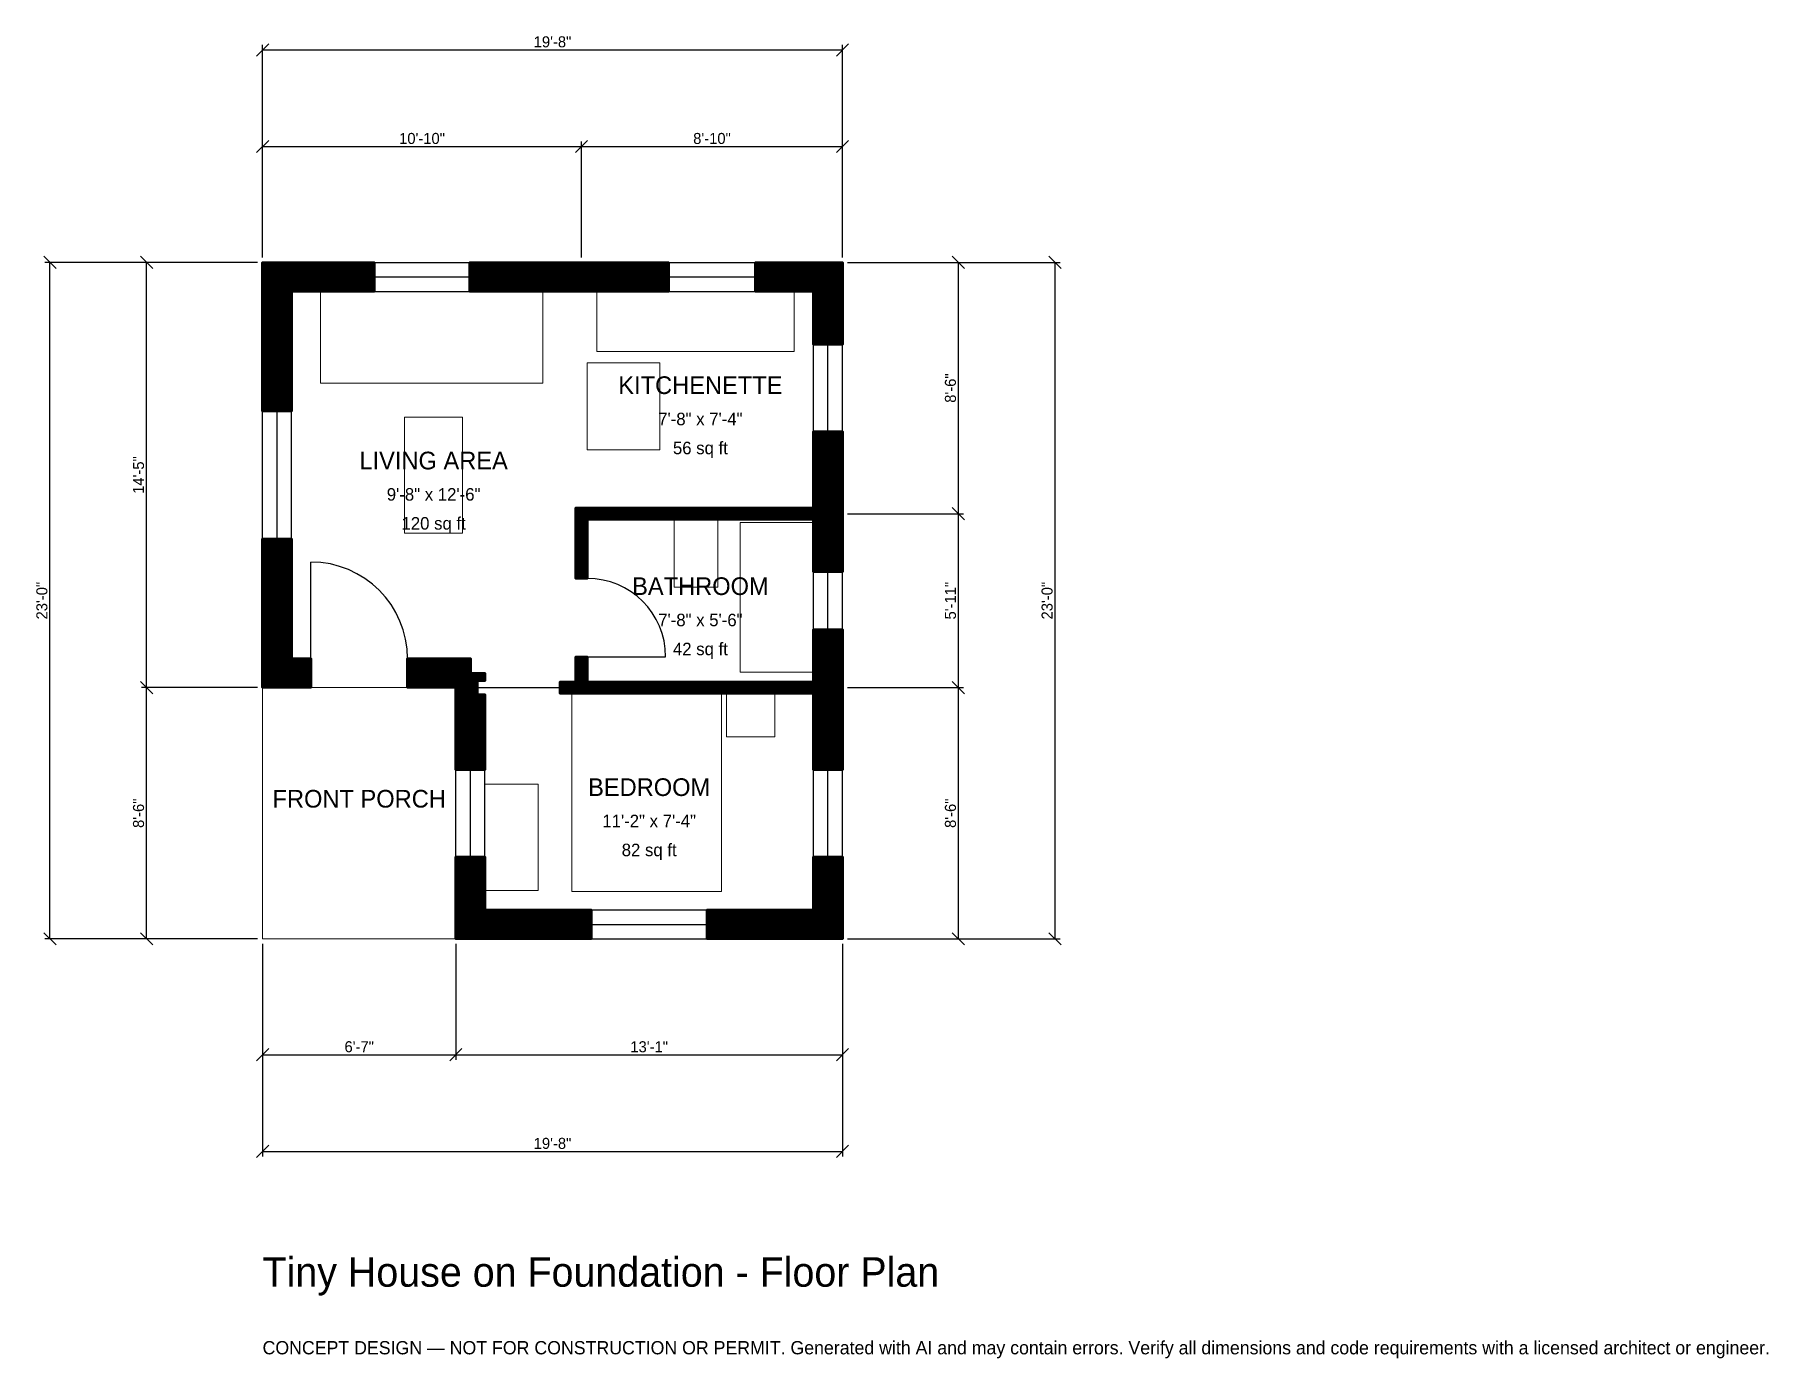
# Model space of a CAD drawing. Header units: inches. Extents: x -93 to 613, y -171 to 368.
import ezdxf
from ezdxf.enums import TextEntityAlignment as Align

# ---------------------------------------------------------------- set-up
doc = ezdxf.new("R2010")
doc.units = ezdxf.units.IN
doc.header["$MEASUREMENT"] = 0
doc.linetypes.add('DASHED', pattern=[0.6, 0.5, -0.1])
for name, color, linetype, lineweight in [('A-ANNO-DIMS', 1, 'Continuous', 13), ('A-ANNO-TEXT', 7, 'Continuous', 18), ('A-AREA-IDEN', 7, 'Continuous', 18), ('A-DOOR', 2, 'Continuous', 25), ('A-FLOR-FIXT', 9, 'Continuous', 13), ('A-FURN', 9, 'Continuous', 13), ('A-GLAZ', 4, 'Continuous', 25), ('A-SITE-PAVE', 8, 'Continuous', 13), ('A-WALL', 7, 'Continuous', 50), ('A-WALL-PATT', 8, 'Continuous', 13)]:
    doc.layers.add(name, color=color, linetype=linetype, lineweight=lineweight)
doc.dimstyles.new('PLAN', dxfattribs={"dimtxt": 4.5, "dimasz": 3, "dimexe": 2, "dimexo": 2, "dimgap": 1, "dimtad": 1, "dimdec": 0, "dimlunit": 4, "dimtsz": 2.5, "dimcen": 2.5, "dimclrd": 1, "dimclre": 1, "dimazin": 3, "dimtfac": 1, "dimtmove": 0, "dimatfit": 3})

msp = doc.modelspace()

# ---------------------------------------------------------------- hatches: boundary and pattern name
at = {"layer": 'A-WALL-PATT'}
h = msp.add_hatch(dxfattribs=at)
h.set_pattern_fill('ANSI31', color=8, scale=0.8)
h.paths.add_polyline_path([(224.4094, 0), (224.4094, 0), (181.1024, 0), (181.1024, 11.811), (224.4094, 11.811), (224.4094, 33.4646), (236.2205, 33.4646), (236.2205, 11.811), (236.2205, 11.811), (236.2205, 0), (236.2205, 0), (236.2205, 0), (224.4094, 0)])
h.paths.add_polyline_path([(90.5512, 0), (90.5512, 0), (78.7402, 0), (78.7402, 0), (78.7401, 0), (78.7401, 11.811), (78.7402, 11.811), (78.7402, 33.4646), (90.5512, 33.4646), (90.5512, 11.811), (133.8583, 11.811), (133.8583, 0), (90.5512, 0)])
h.paths.add_polyline_path([(78.7402, 100), (78.7401, 100), (78.7401, 102.3622), (76.378, 102.3622), (76.378, 102.3622), (59.0551, 102.3622), (59.0551, 114.1732), (84.6457, 114.1732), (84.6457, 108.2677), (90.5512, 108.2677), (90.5512, 105.1181), (87.4016, 105.1181), (87.4016, 99.6063), (90.5512, 99.6063), (90.5512, 68.8976), (78.7402, 68.8976), (78.7402, 100)])
h.paths.add_polyline_path([(11.811, 102.3622), (11.811, 102.3622), (0, 102.3622), (0, 102.3622), (0, 102.3622), (0, 114.1732), (0, 114.1732), (0, 162.9921), (11.811, 162.9921), (11.811, 114.1732), (19.685, 114.1732), (19.685, 102.3622), (11.811, 102.3622)])
h.paths.add_polyline_path([(0, 263.7795), (0, 263.7795), (0, 275.5906), (0, 275.5906), (0, 275.5906), (11.811, 275.5906), (11.811, 275.5906), (45.4724, 275.5906), (45.4724, 263.7795), (11.811, 263.7795), (11.811, 214.9606), (0, 214.9606), (0, 263.7795)])
h.paths.add_polyline_path([(124.0157, 275.5906), (135.8268, 275.5906), (165.3543, 275.5906), (165.3543, 263.7795), (135.8268, 263.7795), (124.0157, 263.7795), (84.4488, 263.7795), (84.4488, 275.5906), (124.0157, 275.5906)])
h.paths.add_polyline_path([(224.4094, 275.5906), (224.4094, 275.5906), (236.2205, 275.5906), (236.2205, 275.5906), (236.2205, 275.5906), (236.2205, 263.7795), (236.2205, 263.7795), (236.2205, 242.126), (224.4094, 242.126), (224.4094, 263.7795), (200.7874, 263.7795), (200.7874, 275.5906), (224.4094, 275.5906)])
h.paths.add_polyline_path([(236.2205, 179.1339), (236.2205, 175.5906), (236.2205, 175.5906), (236.2205, 170.8661), (236.2205, 170.8661), (236.2205, 167.3228), (236.2205, 149.6063), (224.4094, 149.6063), (224.4094, 167.3228), (224.4094, 170.8661), (132.2835, 170.8661), (132.2835, 146.8504), (127.5591, 146.8504), (127.5591, 170.8661), (127.5591, 175.5906), (132.2835, 175.5906), (224.4094, 175.5906), (224.4094, 179.1339), (224.4094, 206.6929), (236.2205, 206.6929), (236.2205, 179.1339)])
h.paths.add_polyline_path([(236.2205, 108.2677), (236.2205, 104.7244), (236.2205, 104.7244), (236.2205, 100), (236.2205, 100), (236.2205, 96.4567), (236.2205, 68.8976), (224.4094, 68.8976), (224.4094, 96.4567), (224.4094, 100), (132.2835, 100), (127.5591, 100), (121.2598, 100), (121.2598, 104.7244), (127.5591, 104.7244), (127.5591, 114.9606), (132.2835, 114.9606), (132.2835, 104.7244), (224.4094, 104.7244), (224.4094, 108.2677), (224.4094, 125.9843), (236.2205, 125.9843), (236.2205, 108.2677)])

# ---------------------------------------------------------------- linework, layer by layer
at = {"layer": 'A-DOOR'}
for p, q in [((19.685, 114.1732), (19.685, 153.5433)), ((132.2835, 114.9606), (164.1732, 114.9606)), ((87.4016, 102.3622), (121.2598, 102.3622))]:
    msp.add_line(p, q, dxfattribs=at)
for centre, radius in [((19.685, 114.1732), 39.3701), ((132.2835, 114.9606), 31.8898)]:
    msp.add_arc(centre, radius, 0, 90, dxfattribs=at)
at = {"layer": 'A-FLOR-FIXT'}
for points in [[(136.2205, 239.3701), (216.5354, 239.3701), (216.5354, 263.7795), (136.2205, 263.7795)], [(167.7165, 143.3071), (185.4331, 143.3071), (185.4331, 170.8661), (167.7165, 170.8661)], [(194.4882, 108.6614), (224.4094, 108.6614), (224.4094, 169.685), (194.4882, 169.685)]]:
    msp.add_lwpolyline(points, close=True, dxfattribs=at)
at = {"layer": 'A-FURN'}
for points in [[(23.622, 226.378), (114.1732, 226.378), (114.1732, 263.7795), (23.622, 263.7795)], [(132.2835, 199.2126), (161.811, 199.2126), (161.811, 234.6457), (132.2835, 234.6457)], [(57.874, 165.3543), (81.4961, 165.3543), (81.4961, 212.5984), (57.874, 212.5984)], [(125.9843, 19.2913), (187.0079, 19.2913), (187.0079, 100), (125.9843, 100)], [(188.9764, 82.2835), (208.6614, 82.2835), (208.6614, 100), (188.9764, 100)], [(90.5512, 19.685), (112.2047, 19.685), (112.2047, 62.9921), (90.5512, 62.9921)]]:
    msp.add_lwpolyline(points, close=True, dxfattribs=at)
at = {"layer": 'A-GLAZ'}
for p, q in [((45.4724, 275.5906), (84.4488, 275.5906)), ((165.3543, 275.5906), (200.7874, 275.5906)), ((45.4724, 269.685), (84.4488, 269.685)), ((165.3543, 269.685), (200.7874, 269.685)), ((45.4724, 263.7795), (84.4488, 263.7795)), ((165.3543, 263.7795), (200.7874, 263.7795)), ((224.4094, 206.6929), (224.4094, 242.126)), ((230.315, 206.6929), (230.315, 242.126)), ((236.2205, 206.6929), (236.2205, 242.126)), ((0, 162.9921), (0, 214.9606)), ((5.9055, 162.9921), (5.9055, 214.9606)), ((11.811, 162.9921), (11.811, 214.9606)), ((224.4094, 125.9843), (224.4094, 149.6063)), ((230.315, 125.9843), (230.315, 149.6063)), ((236.2205, 125.9843), (236.2205, 149.6063)), ((78.7402, 33.4646), (78.7402, 68.8976)), ((84.6457, 33.4646), (84.6457, 68.8976)), ((90.5512, 33.4646), (90.5512, 68.8976)), ((224.4094, 33.4646), (224.4094, 68.8976)), ((230.315, 33.4646), (230.315, 68.8976)), ((236.2205, 33.4646), (236.2205, 68.8976)), ((133.8583, 11.811), (181.1024, 11.811)), ((133.8583, 5.9055), (181.1024, 5.9055)), ((133.8583, 0), (181.1024, 0))]:
    msp.add_line(p, q, dxfattribs=at)
at = {"layer": 'A-SITE-PAVE', "linetype": 'DASHED'}
msp.add_lwpolyline([(0, 0), (78.7402, 0), (78.7402, 102.3622), (0, 102.3622)], close=True, dxfattribs=at)
at = {"layer": 'A-WALL'}
for points in [[(0, 263.7795), (0, 263.7795), (0, 275.5906), (0, 275.5906), (0, 275.5906), (11.811, 275.5906), (11.811, 275.5906), (45.4724, 275.5906), (45.4724, 263.7795), (11.811, 263.7795), (11.811, 214.9606), (0, 214.9606), (0, 263.7795)], [(124.0157, 275.5906), (135.8268, 275.5906), (165.3543, 275.5906), (165.3543, 263.7795), (135.8268, 263.7795), (124.0157, 263.7795), (84.4488, 263.7795), (84.4488, 275.5906), (124.0157, 275.5906)], [(224.4094, 275.5906), (224.4094, 275.5906), (236.2205, 275.5906), (236.2205, 275.5906), (236.2205, 275.5906), (236.2205, 263.7795), (236.2205, 263.7795), (236.2205, 242.126), (224.4094, 242.126), (224.4094, 263.7795), (200.7874, 263.7795), (200.7874, 275.5906), (224.4094, 275.5906)], [(236.2205, 179.1339), (236.2205, 175.5906), (236.2205, 175.5906), (236.2205, 170.8661), (236.2205, 170.8661), (236.2205, 167.3228), (236.2205, 149.6063), (224.4094, 149.6063), (224.4094, 167.3228), (224.4094, 170.8661), (132.2835, 170.8661), (132.2835, 146.8504), (127.5591, 146.8504), (127.5591, 170.8661), (127.5591, 175.5906), (132.2835, 175.5906), (224.4094, 175.5906), (224.4094, 179.1339), (224.4094, 206.6929), (236.2205, 206.6929), (236.2205, 179.1339)], [(11.811, 102.3622), (11.811, 102.3622), (0, 102.3622), (0, 102.3622), (0, 102.3622), (0, 114.1732), (0, 114.1732), (0, 162.9921), (11.811, 162.9921), (11.811, 114.1732), (19.685, 114.1732), (19.685, 102.3622), (11.811, 102.3622)], [(236.2205, 108.2677), (236.2205, 104.7244), (236.2205, 104.7244), (236.2205, 100), (236.2205, 100), (236.2205, 96.4567), (236.2205, 68.8976), (224.4094, 68.8976), (224.4094, 96.4567), (224.4094, 100), (132.2835, 100), (127.5591, 100), (121.2598, 100), (121.2598, 104.7244), (127.5591, 104.7244), (127.5591, 114.9606), (132.2835, 114.9606), (132.2835, 104.7244), (224.4094, 104.7244), (224.4094, 108.2677), (224.4094, 125.9843), (236.2205, 125.9843), (236.2205, 108.2677)], [(78.7402, 100), (78.7401, 100), (78.7401, 102.3622), (76.378, 102.3622), (76.378, 102.3622), (59.0551, 102.3622), (59.0551, 114.1732), (84.6457, 114.1732), (84.6457, 108.2677), (90.5512, 108.2677), (90.5512, 105.1181), (87.4016, 105.1181), (87.4016, 99.6063), (90.5512, 99.6063), (90.5512, 68.8976), (78.7402, 68.8976), (78.7402, 100)], [(90.5512, 0), (90.5512, 0), (78.7402, 0), (78.7402, 0), (78.7401, 0), (78.7401, 11.811), (78.7402, 11.811), (78.7402, 33.4646), (90.5512, 33.4646), (90.5512, 11.811), (133.8583, 11.811), (133.8583, 0), (90.5512, 0)], [(224.4094, 0), (224.4094, 0), (181.1024, 0), (181.1024, 11.811), (224.4094, 11.811), (224.4094, 33.4646), (236.2205, 33.4646), (236.2205, 11.811), (236.2205, 11.811), (236.2205, 0), (236.2205, 0), (236.2205, 0), (224.4094, 0)]]:
    msp.add_lwpolyline(points, close=True, dxfattribs=at)

# ---------------------------------------------------------------- texts
at = {"layer": 'A-ANNO-TEXT'}
for s, height, p in [('Tiny House on Foundation - Floor Plan', 12, (0, -141.7323)), ('CONCEPT DESIGN — NOT FOR CONSTRUCTION OR PERMIT. Generated with AI and may contain errors. Verify all dimensions and code requirements with a licensed architect or engineer.', 5.4, (0, -169.2913))]:
    msp.add_text(s, height=height, dxfattribs=at).set_placement(p)
at = {"layer": 'A-AREA-IDEN'}
for s, height, p in [('KITCHENETTE', 7.2, (178.3465, 225.5906)), ('7\'-8" x 7\'-4"', 5.1, (178.3465, 211.811)), ('LIVING AREA', 7.2, (69.685, 194.8819)), ('56 sq ft', 5.1, (178.3465, 200)), ('9\'-8" x 12\'-6"', 5.1, (69.685, 181.1024)), ('120 sq ft', 5.1, (69.685, 169.2913)), ('BATHROOM', 7.2, (178.3465, 143.7008)), ('7\'-8" x 5\'-6"', 5.1, (178.3465, 129.9213)), ('42 sq ft', 5.1, (178.3465, 118.1102)), ('BEDROOM', 7.2, (157.4803, 61.811)), ('FRONT PORCH', 7.2, (39.3701, 57.0866)), ('11\'-2" x 7\'-4"', 5.1, (157.4803, 48.0315)), ('82 sq ft', 5.1, (157.4803, 36.2205))]:
    msp.add_text(s, height=height, dxfattribs=at).set_placement(p, align=Align.MIDDLE_CENTER)

# ---------------------------------------------------------------- dimensions: what is measured, and where the dimension line sits
at = {"layer": 'A-ANNO-DIMS'}
for base, p1, p2, text in [((0, 362.2047), (0, 275.5906), (236.2205, 275.5906), '19\'-8"'), ((0, 322.8346), (0, 275.5906), (129.9213, 275.5906), '10\'-10"'), ((129.9213, 322.8346), (129.9213, 275.5906), (236.2205, 275.5906), '8\'-10"'), ((0, -47.2441), (0, 0), (78.7402, 0), '6\'-7"'), ((0, -86.6142), (0, 0), (236.2205, 0), '19\'-8"'), ((78.7402, -47.2441), (78.7402, 0), (236.2205, 0), '13\'-1"')]:
    msp.add_linear_dim(base=base, p1=p1, p2=p2, text=text, dimstyle='PLAN', dxfattribs=at).render()
for base, p1, p2, text in [((-86.6142, 0), (0, 0), (0, 275.5906), '23\'-0"'), ((-47.2441, 102.3622), (0, 102.3622), (0, 275.5906), '14\'-5"'), ((283.4646, 173.2283), (236.2205, 173.2283), (236.2205, 275.5906), '8\'-6"'), ((322.8346, 0), (236.2205, 0), (236.2205, 275.5906), '23\'-0"'), ((283.4646, 102.3622), (236.2205, 102.3622), (236.2205, 173.2283), '5\'-11"'), ((-47.2441, 0), (0, 0), (0, 102.3622), '8\'-6"'), ((283.4646, 0), (236.2205, 0), (236.2205, 102.3622), '8\'-6"')]:
    msp.add_linear_dim(base=base, p1=p1, p2=p2, angle=90, text=text, dimstyle='PLAN', dxfattribs=at).render()

doc.saveas('drawing.dxf')
